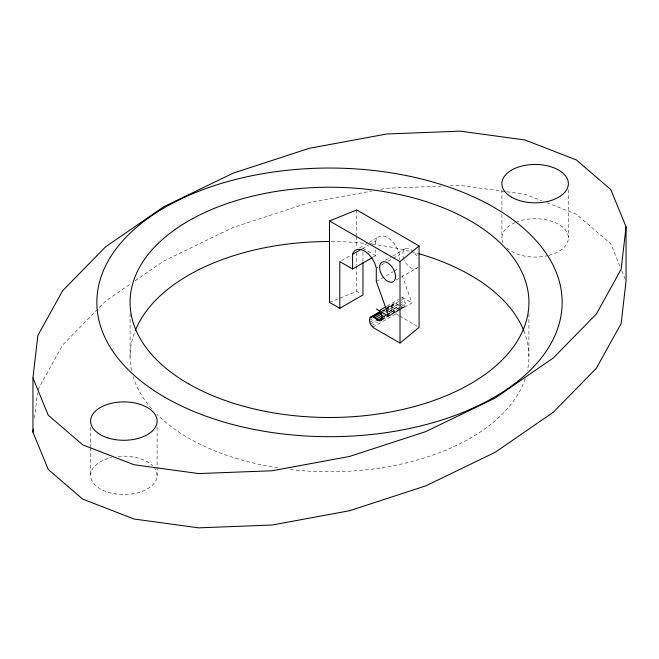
<?xml version="1.0" encoding="UTF-8"?>
<svg xmlns="http://www.w3.org/2000/svg" width="659" height="659" viewBox="0 0 659 659"><rect width="100%" height="100%" fill="white"/><g stroke="black" fill="none" stroke-linecap="round" stroke-linejoin="round"><path stroke-width="0.49" stroke-dasharray="3.29 2.47" d="M398.646 315.381C394.584 313.742 391.257 308.544 393.217 304.277L395.301 303.313L398.094 304.524L399.436 305.834M34.581 418.037L37.497 392.772M382.113 319.656L404.461 306.715C406.463 303.675 404.437 299.713 402.229 297.349L399.552 298.889M37.851 389.741L62.63 345.028L105.588 301.114L130.902 283.667M135.128 280.759L163.811 260.98L233.327 227.363L309.392 202.56L371.75 191.044M359.567 247.932L368.472 242.792M369.361 242.281L378.258 237.141M341.584 260.585L351.379 254.934M362.376 248.69L368.612 245.09M369.501 244.58L375.729 240.98A17.488 10.099 60 0 1 387.583 237.627A17.488 10.099 60 0 1 399.436 254.662L399.436 259.457M373.06 257.175L375.729 255.634L375.729 249.769M385.523 260.19L391.759 256.59M392.649 256.079L405.112 248.88M376.289 268.024L378.068 267.002M381.627 264.943L384.304 263.402M387.863 261.343L392.311 258.773M393.201 258.262L399.436 254.662M376.289 281.451L393.201 271.689M394.09 271.17L398.547 268.6M395.878 280.174L400.326 277.604M401.216 277.093L416.348 268.353M387.097 306.089L398.662 299.408M386.99 307.638L394.115 303.527M386.981 307.877L393.217 304.277M381.948 311.023L384.617 309.475M385.515 308.964L395.301 303.313M380.325 312.201L384.782 309.631M385.672 309.112L403.473 298.84M382.895 311.147L384.675 310.125M385.564 309.606L392.69 305.496M383.316 311.361L385.095 310.331M385.985 309.821L396.669 303.651M369.435 320.431L372.104 318.89M386.347 310.669L392.583 307.069M384.872 311.88L404.461 300.578M386.52 311.205L398.094 304.524M369.757 322.218L374.213 319.648M385.779 312.967L392.904 308.857M381.948 315.76L383.727 314.73M389.065 311.649L398.86 305.998M399.749 305.479L405.096 302.399M388.752 312.004L398.547 306.344M370.482 324.047L376.717 320.447M382.945 316.855L385.614 315.315M389.172 313.256L393.629 310.686M382.162 317.498L385.729 315.447M386.619 314.928L405.31 304.137M383.036 317.136L385.704 315.587M386.594 315.076L399.057 307.885M381.948 318.989L387.097 316.098M387.986 315.587L398.86 309.219M399.552 308.906L405.096 305.628M381.314 320.085L404.461 306.715M371.544 325.752L377.772 322.16M389.683 315.719L398.588 310.587M399.478 310.068L411.941 302.876L401.174 272.917M372.837 327.185L395.977 313.816M329.5 302.366L356.725 291.352L361.173 293.922M380.795 189.372L386.833 188.252L440.962 186.176M450.155 185.822L460.361 185.426L505.791 191.637M403.473 307.316L400.837 306.855M506.804 191.777L524.976 194.265L542.077 200.896M546.822 202.741L576.271 214.167L610.745 243.781L620.308 267.093M402.229 297.349L411.941 302.876M375.729 255.634L362.952 248.254L362.952 251.301M399.527 315.9L417.295 326.312M621.841 270.824L625.284 279.218M568.379 189.784L568.379 237.915M528.922 313.626L528.922 356.634M501.903 189.784L501.903 210.262M501.903 214.356L501.903 237.915M375.729 240.98L375.729 245.865M362.952 252.315L362.952 261.45M356.725 209.941L356.725 235.387M356.725 236.4L356.725 247.595M356.725 252.685L356.725 264.893M356.725 265.915L356.725 291.352M157.097 427.23L157.097 466.144M157.097 467.173L157.097 475.361M130.078 313.626L130.078 356.634M90.621 427.23L90.621 446.687M90.621 447.716L90.621 475.361M417.617 267.183A11.244 6.491 60 0 1 404.214 260.124M403.843 259.234A11.244 6.491 60 0 1 404.42 249.39A11.244 6.491 60 0 1 412.789 250.939M414.7 252.965A11.244 6.491 60 0 1 417.617 258.007M515.783 222.314A33.238 19.185 0 0 1 563.832 228.228A33.238 19.185 0 0 1 549.194 255.305M548.304 255.535A33.238 19.185 0 0 1 506.359 247.504M503.039 242.883A33.238 19.185 0 0 1 514.91 222.693M153.984 467.247A33.238 19.185 0 0 1 137.327 492.907A33.238 19.185 0 0 1 93.216 482.792A33.238 19.185 0 0 1 111.593 457.527M118.085 456.465A33.238 19.185 0 0 1 152.641 465.765M525.248 378.637A199.422 115.136 0 0 1 288.782 469.348M277.884 467.849A199.422 115.136 0 0 1 156.801 414.206M151.702 408.778A199.422 115.136 0 0 1 133.118 376.651M131.569 370.663A199.422 115.136 0 0 1 135.202 330.711M331.526 241.507A199.422 115.136 0 0 1 366.19 243.468M372.22 244.176A199.422 115.136 0 0 1 410.244 251.367M411.224 251.614A199.422 115.136 0 0 1 417.987 253.46M523.798 330.711A199.422 115.136 0 0 1 527.431 370.663"/><path stroke-width="0.99" d="M32.95 377.912L37.851 335.464L62.63 290.751L105.588 246.837L163.811 206.704L233.327 173.086L309.392 148.283L386.833 133.983L460.361 131.149L524.976 139.988L576.271 159.89L610.745 189.504L626.05 226.811L626.05 281.088L621.149 323.536L596.37 368.249L553.412 412.163L495.189 452.296L425.673 485.914L349.608 510.717L272.167 525.017L198.639 527.851L134.024 519.012L82.729 499.11L48.255 469.496L32.95 432.189L32.95 377.912L48.255 415.219L82.729 444.833L134.024 464.735L198.639 473.574L272.167 470.748L349.608 456.44L425.673 431.637L495.189 398.02L553.412 357.886L596.37 313.972L621.149 269.259L626.05 226.811M32.95 432.189L33.296 429.157M380.762 311.237L370.07 317.638C368.249 321.477 370.943 326.098 374.246 328.198L400.005 343.067L419.066 327.35L419.066 245.939L356.725 209.941L329.5 220.946L329.5 302.366L339.805 308.313L362.952 294.952L362.952 262.463M400.005 343.067L400.005 261.656L419.066 245.939M370.968 316.888C374.872 315.628 376.487 321.435 380.325 320.678L381.314 320.085C383.653 316.056 380.342 310.504 376.289 309.022M339.805 308.313L339.805 261.615L352.59 268.996L352.59 254.341L361.486 249.201M352.59 268.996L372.17 257.685M386.199 306.6L379.082 310.71L388.794 316.238L376.289 281.451L376.289 268.024A17.488 10.099 60 0 0 364.435 250.988A17.488 10.099 60 0 0 352.59 254.341M370.07 317.638L379.864 311.987M372.162 316.674L380.169 312.045M373.529 317.02L381.536 312.391M374.946 317.885L382.072 313.775M376.289 319.195L382.517 315.603M377.689 320.216L382.138 317.646M379.082 320.727L382.64 318.668M380.325 320.678L382.113 319.656M329.5 220.946L400.005 261.656M135.202 330.711A199.422 115.136 0 0 1 329.5 241.507M418.943 253.731A199.422 115.136 0 0 1 523.798 330.711M379.633 267.389A11.244 6.491 60 0 0 391.561 282.225A11.244 6.491 60 0 0 391.561 266.327A11.244 6.491 60 0 0 379.633 267.389M164.989 397.344A232.652 134.321 0 0 0 554.227 337.128A232.652 134.321 0 0 0 269.284 172.617A232.652 134.321 0 0 0 164.989 397.344M188.49 383.777A199.422 115.136 0 0 0 522.126 332.161A199.422 115.136 0 0 0 277.884 191.151A199.422 115.136 0 0 0 188.49 383.777M511.639 197.206A33.238 19.185 0 0 0 567.242 188.606A33.238 19.185 0 0 0 526.541 165.104A33.238 19.185 0 0 0 511.639 197.206M107.244 437.708A33.238 19.185 0 0 0 157.097 421.085A33.238 19.185 0 0 0 107.244 404.469A33.238 19.185 0 0 0 107.244 437.708"/></g></svg>
